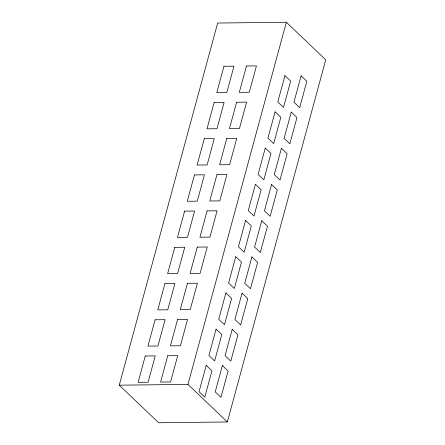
<?xml version="1.0" encoding="UTF-8"?>
<svg xmlns="http://www.w3.org/2000/svg" width="445" height="445" viewBox="0 0 445 445"><rect width="100%" height="100%" fill="white"/><g stroke="black" fill="none" stroke-linecap="round" stroke-linejoin="round"><path stroke-width="0.67" d="M119.266 385.181L217.655 23.034L286.363 22.25L325.734 59.819L227.345 421.966L158.637 422.75L119.266 385.181L187.968 384.397L227.345 421.966M187.968 384.397L286.363 22.25M145.248 356L138.095 382.338L148.085 382.227L155.244 355.889L145.248 356M155.088 319.788L147.935 346.127L157.925 346.01L165.084 319.671L155.088 319.788M164.928 283.571L157.769 309.909L167.765 309.798L174.918 283.459L164.928 283.571M174.768 247.359L167.609 273.697L177.605 273.58L184.758 247.242L174.768 247.359M184.608 211.141L177.449 237.48L187.445 237.369L194.599 211.03L184.608 211.141M194.443 174.93L187.289 201.268L197.285 201.151L204.439 174.813L194.443 174.93M204.283 138.712L197.129 165.051L207.12 164.939L214.279 138.601L204.283 138.712M214.123 102.5L206.97 128.839L216.96 128.722L224.119 102.383L214.123 102.5M223.963 66.288L216.81 92.621L226.8 92.51L233.959 66.171L223.963 66.288M167.737 355.744L160.578 382.083L170.574 381.966L177.727 355.633L167.737 355.744M177.572 319.532L170.418 345.865L180.414 345.754L187.567 319.415L177.572 319.532M187.412 283.315L180.258 309.653L190.249 309.536L197.408 283.204L187.412 283.315M197.252 247.103L190.098 273.441L200.089 273.325L207.248 246.986L197.252 247.103M207.092 210.886L199.939 237.224L209.929 237.113L217.088 210.774L207.092 210.886M216.932 174.674L209.773 201.012L219.769 200.895L226.922 174.557L216.932 174.674M226.772 138.456L219.613 164.795L229.609 164.683L236.762 138.345L226.772 138.456M236.612 102.244L229.453 128.583L239.449 128.466L246.602 102.127L236.612 102.244M246.447 66.027L239.293 92.365L249.289 92.254L256.442 65.916L246.447 66.027M206.224 365.328L199.065 391.667L204.795 397.129L211.948 370.791L206.224 365.328M216.059 329.111L208.905 355.449L214.635 360.917L221.788 334.579L216.059 329.111M225.899 292.899L218.745 319.237L224.469 324.7L231.628 298.361L225.899 292.899M235.739 256.687L228.585 283.02L234.309 288.488L241.468 262.149L235.739 256.687M245.579 220.47L238.425 246.808L244.149 252.27L251.308 225.932L245.579 220.47M255.419 184.258L248.26 210.591L253.989 216.059L261.143 189.72L255.419 184.258M265.259 148.04L258.1 174.379L263.829 179.841L270.983 153.508L265.259 148.04M275.099 111.829L267.94 138.167L273.669 143.629L280.823 117.291L275.099 111.829M284.934 75.611L277.78 101.95L283.51 107.417L290.663 81.079L284.934 75.611M222.389 365.551L215.23 391.889L220.959 397.357L228.113 371.019L222.389 365.551M232.229 329.339L225.07 355.677L230.799 361.14L237.953 334.801L232.229 329.339M242.063 293.122L234.91 319.46L240.639 324.928L247.793 298.589L242.063 293.122M251.903 256.91L244.75 283.248L250.474 288.71L257.633 262.372L251.903 256.91M261.743 220.692L254.59 247.031L260.314 252.499L267.473 226.16L261.743 220.692M271.584 184.48L264.43 210.819L270.154 216.281L277.313 189.943L271.584 184.48M281.424 148.263L274.265 174.601L279.994 180.069L287.147 153.731L281.424 148.263M291.264 112.051L284.105 138.389L289.834 143.852L296.987 117.513L291.264 112.051M301.104 75.834L293.945 102.172L299.674 107.64L306.828 81.302L301.104 75.834"/></g></svg>
